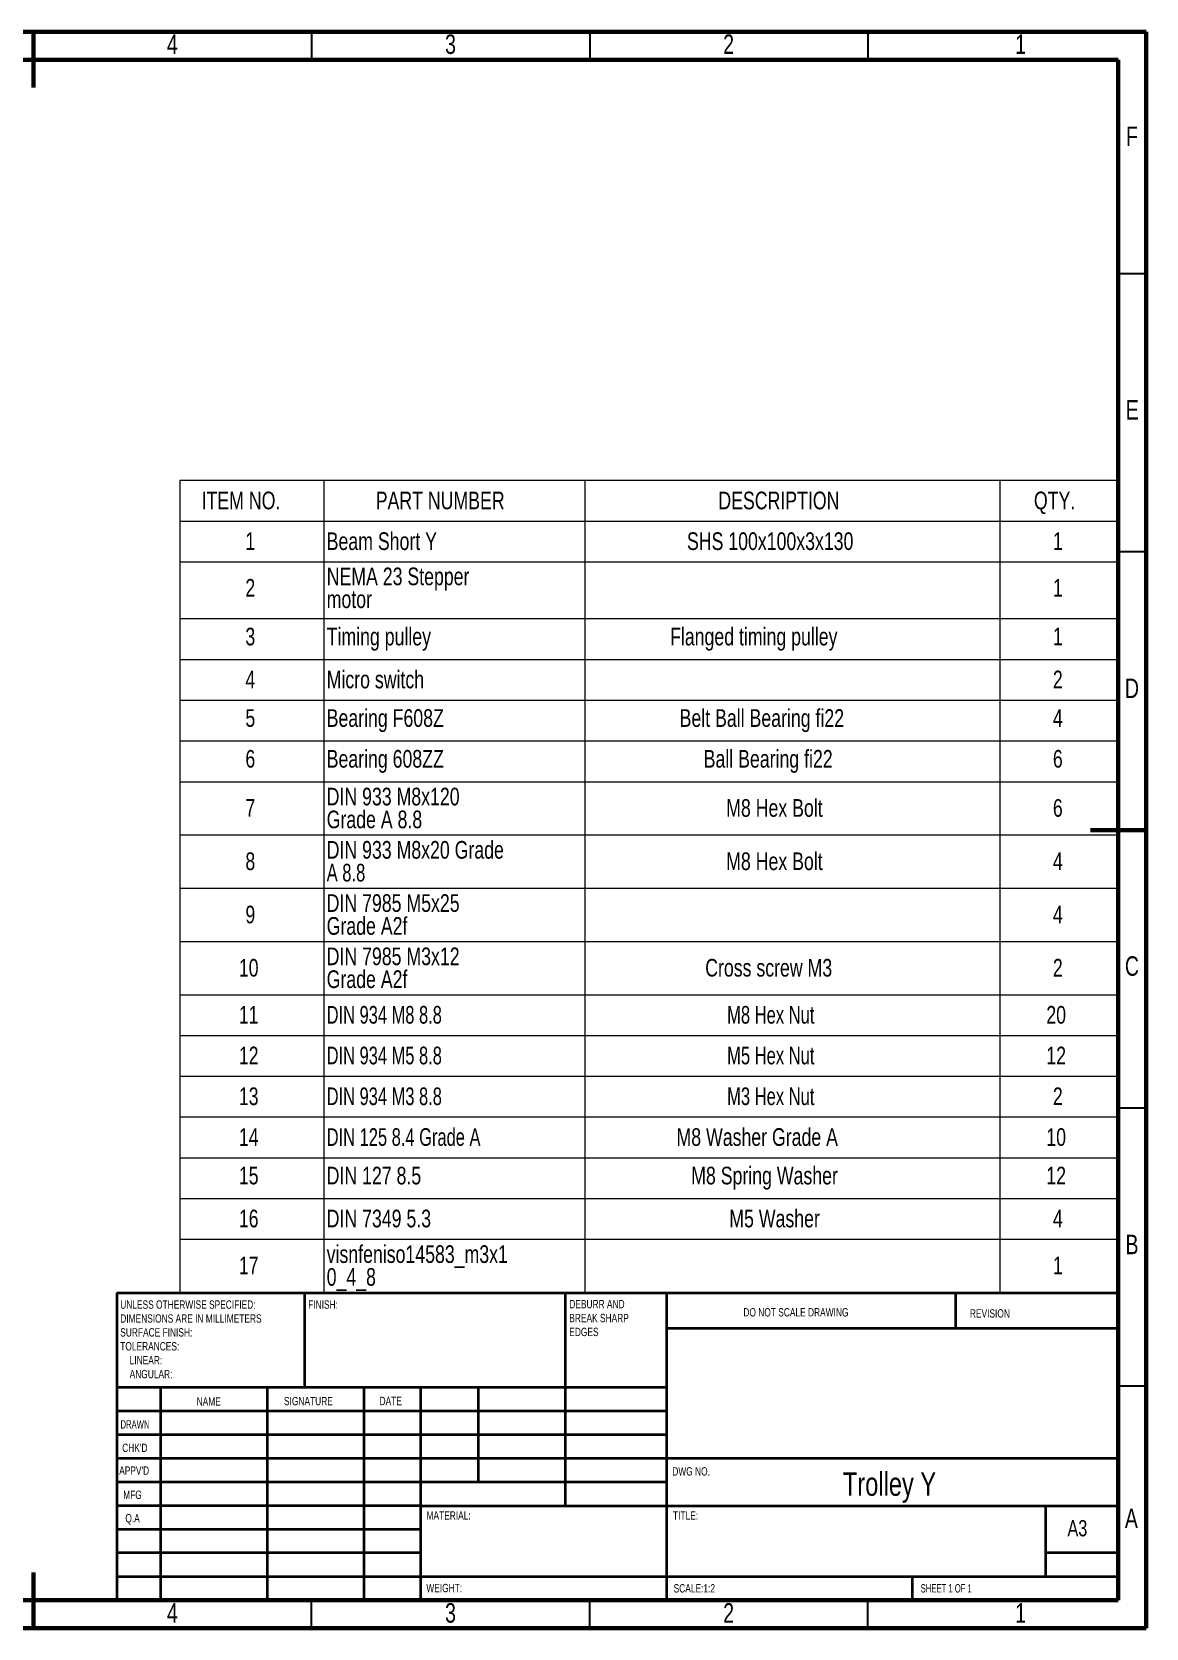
# Model space of a CAD drawing. Header units: millimetres. Extents: x 15 to 415, y 5 to 292.
# Drawn here: x 214.7 to 415, y 5 to 292 of the extents above; entities that cross this region are included whole.
import ezdxf

# ---------------------------------------------------------------- set-up
doc = ezdxf.new("R2010")
doc.units = ezdxf.units.MM
doc.styles.add('SLDTEXTSTYLE0', font='TXT', dxfattribs={"width": 0.75})
doc.styles.add('SLDTEXTSTYLE1', font='TXT', dxfattribs={"width": 0.686449})
doc.styles.add('SLDTEXTSTYLE2', font='TXT', dxfattribs={"width": 0.6875})
doc.styles.add('SLDTEXTSTYLE3', font='TXT', dxfattribs={"width": 0.7})
doc.styles.add('SLDTEXTSTYLE4', font='TXT', dxfattribs={"width": 0.696429})
doc.styles.add('SLDTEXTSTYLE5', font='TXT', dxfattribs={"width": 0.697368})

# ---------------------------------------------------------------- blocks, each defined once
blk = doc.blocks.new('SW_NOTE_0')
at = {"color": 0, "linetype": 'Continuous', "lineweight": 0, "char_height": 1.5, "attachment_point": 1, "style": 'SLDTEXTSTYLE0'}
for s, insert in [('UNLESS OTHERWISE SPECIFIED:', (0, 1.93)), ('DIMENSIONS ARE IN MILLIMETERS', (0, -0.57)), ('TOLERANCES:', (0, -5.57)), ('SURFACE FINISH:', (0, -3.07)), ('LINEAR:', (1.69, -8.07)), ('ANGULAR:', (1.69, -10.57))]:
    blk.add_mtext(s, dxfattribs=dict(at, insert=insert))
blk = doc.blocks.new('SW_NOTE_1')
at = {"color": 0, "linetype": 'Continuous', "lineweight": 0, "char_height": 1.5, "attachment_point": 1, "style": 'SLDTEXTSTYLE0'}
for s, insert in [('DEBURR AND', (0, 1.93)), ('BREAK SHARP', (0, -0.57)), ('EDGES', (0, -3.07))]:
    blk.add_mtext(s, dxfattribs=dict(at, insert=insert))
blk = doc.blocks.new('SW_TABLEANNOTATION_0')
at = {"color": 0, "linetype": 'Continuous', "lineweight": 0}
for p, q in [((0, 0), (0, -146.02)), ((168.81, 0), (0, 0)), ((25.88, 0), (25.88, -7.33)), ((72.76, 0), (72.76, -7.33)), ((147.39, 0), (147.39, -7.33)), ((168.81, -146.02), (168.81, 0)), ((0, -7.33), (168.81, -7.33)), ((25.88, -7.33), (25.88, -146.02)), ((72.76, -7.33), (72.76, -146.02)), ((147.39, -7.33), (147.39, -146.02)), ((0, -14.65), (168.81, -14.65)), ((0, -24.86), (168.81, -24.86)), ((0, -32.19), (168.81, -32.19)), ((0, -39.52), (168.81, -39.52)), ((0, -46.85), (168.81, -46.85)), ((0, -54.17), (168.81, -54.17)), ((0, -63.75), (168.81, -63.75)), ((0, -73.32), (168.81, -73.32)), ((0, -82.9), (168.81, -82.9)), ((0, -92.48), (168.81, -92.48)), ((0, -99.8), (168.81, -99.8)), ((0, -107.13), (168.81, -107.13)), ((0, -114.46), (168.81, -114.46)), ((0, -121.79), (168.81, -121.79)), ((0, -129.11), (168.81, -129.11)), ((0, -136.44), (168.81, -136.44)), ((0, -146.02), (168.81, -146.02))]:
    blk.add_line(p, q, dxfattribs=at)
at = {"color": 0, "linetype": 'Continuous', "lineweight": 0, "attachment_point": 1}
for s, insert, char_height, style in [('ITEM NO.', (3.9, -2.02), 3.175, 'SLDTEXTSTYLE0'), ('PART NUMBER', (35.2, -2.02), 3.175, 'SLDTEXTSTYLE0'), ('DESCRIPTION', (96.79, -2.02), 3.175, 'SLDTEXTSTYLE0'), ('QTY.', (153.52, -2.02), 3.175, 'SLDTEXTSTYLE0'), ('1', (11.77, -9.34), 3.17, 'SLDTEXTSTYLE0'), ('Beam Short Y', (26.38, -9.34), 3.175, 'SLDTEXTSTYLE0'), ('SHS 100x100x3x130', (91.15, -9.34), 3.175, 'SLDTEXTSTYLE0'), ('1', (156.93, -9.34), 3.17, 'SLDTEXTSTYLE0'), ('NEMA 23 Stepper', (26.38, -15.67), 3.175, 'SLDTEXTSTYLE0'), ('2', (11.77, -17.72), 3.17, 'SLDTEXTSTYLE0'), ('motor', (26.38, -19.77), 3.175, 'SLDTEXTSTYLE0'), ('1', (156.93, -17.72), 3.17, 'SLDTEXTSTYLE0'), ('3', (11.77, -26.49), 3.17, 'SLDTEXTSTYLE0'), ('Timing pulley', (26.38, -26.49), 3.175, 'SLDTEXTSTYLE0'), ('Flanged timing pulley', (88.11, -26.49), 3.175, 'SLDTEXTSTYLE0'), ('1', (156.93, -26.49), 3.17, 'SLDTEXTSTYLE0'), ('4', (11.77, -34.21), 3.17, 'SLDTEXTSTYLE0'), ('Micro switch', (26.38, -34.21), 3.175, 'SLDTEXTSTYLE0'), ('2', (156.93, -34.21), 3.17, 'SLDTEXTSTYLE0'), ('5', (11.77, -41.14), 3.17, 'SLDTEXTSTYLE0'), ('Bearing F608Z', (26.38, -41.14), 3.175, 'SLDTEXTSTYLE0'), ('Belt Ball Bearing fi22', (89.83, -41.14), 3.175, 'SLDTEXTSTYLE0'), ('4', (156.93, -41.14), 3.17, 'SLDTEXTSTYLE0'), ('6', (11.77, -48.47), 3.17, 'SLDTEXTSTYLE0'), ('Bearing 608ZZ', (26.38, -48.47), 3.175, 'SLDTEXTSTYLE0'), ('Ball Bearing fi22', (94.15, -48.47), 3.175, 'SLDTEXTSTYLE0'), ('6', (156.93, -48.47), 3.17, 'SLDTEXTSTYLE0'), ('7', (11.77, -57.31), 3.17, 'SLDTEXTSTYLE0'), ('DIN 933 M8x120', (26.38, -55.26), 3.175, 'SLDTEXTSTYLE0'), ('M8 Hex Bolt', (98.2, -57.31), 3.175, 'SLDTEXTSTYLE0'), ('6', (156.93, -57.31), 3.17, 'SLDTEXTSTYLE0'), ('Grade A 8.8', (26.38, -59.37), 3.175, 'SLDTEXTSTYLE0'), ('DIN 933 M8x20 Grade', (26.38, -64.84), 3.175, 'SLDTEXTSTYLE0'), ('8', (11.77, -66.89), 3.17, 'SLDTEXTSTYLE0'), ('M8 Hex Bolt', (98.2, -66.89), 3.175, 'SLDTEXTSTYLE0'), ('4', (156.93, -66.89), 3.17, 'SLDTEXTSTYLE0'), ('A 8.8', (26.38, -68.94), 3.175, 'SLDTEXTSTYLE3'), ('DIN 7985 M5x25', (26.38, -74.41), 3.175, 'SLDTEXTSTYLE0'), ('9', (11.77, -76.47), 3.17, 'SLDTEXTSTYLE0'), ('4', (156.93, -76.47), 3.17, 'SLDTEXTSTYLE0'), ('Grade A2f', (26.38, -78.52), 3.175, 'SLDTEXTSTYLE0'), ('10', (10.59, -86.04), 3.175, 'SLDTEXTSTYLE0'), ('DIN 7985 M3x12', (26.38, -83.99), 3.175, 'SLDTEXTSTYLE0'), ('Cross screw M3', (94.43, -86.04), 3.175, 'SLDTEXTSTYLE0'), ('2', (156.93, -86.04), 3.17, 'SLDTEXTSTYLE0'), ('Grade A2f', (26.38, -88.1), 3.175, 'SLDTEXTSTYLE0'), ('11', (10.59, -94.5), 3.175, 'SLDTEXTSTYLE0'), ('DIN 934 M8 8.8', (26.38, -94.5), 3.175, 'SLDTEXTSTYLE4'), ('M8 Hex Nut', (98.37, -94.5), 3.175, 'SLDTEXTSTYLE3'), ('20', (155.75, -94.5), 3.175, 'SLDTEXTSTYLE0'), ('12', (10.59, -101.82), 3.175, 'SLDTEXTSTYLE0'), ('DIN 934 M5 8.8', (26.38, -101.82), 3.175, 'SLDTEXTSTYLE4'), ('M5 Hex Nut', (98.37, -101.82), 3.175, 'SLDTEXTSTYLE3'), ('12', (155.75, -101.82), 3.175, 'SLDTEXTSTYLE0'), ('13', (10.59, -109.15), 3.175, 'SLDTEXTSTYLE0'), ('DIN 934 M3 8.8', (26.38, -109.15), 3.175, 'SLDTEXTSTYLE4'), ('M3 Hex Nut', (98.37, -109.15), 3.175, 'SLDTEXTSTYLE3'), ('2', (156.93, -109.15), 3.17, 'SLDTEXTSTYLE0'), ('14', (10.59, -116.48), 3.175, 'SLDTEXTSTYLE0'), ('DIN 125 8.4 Grade A', (26.38, -116.48), 3.175, 'SLDTEXTSTYLE5'), ('M8 Washer Grade A', (89.27, -116.48), 3.175, 'SLDTEXTSTYLE0'), ('10', (155.75, -116.48), 3.175, 'SLDTEXTSTYLE0'), ('15', (10.59, -123.41), 3.175, 'SLDTEXTSTYLE0'), ('DIN 127 8.5', (26.38, -123.41), 3.175, 'SLDTEXTSTYLE0'), ('M8 Spring Washer', (91.91, -123.41), 3.175, 'SLDTEXTSTYLE0'), ('12', (155.75, -123.41), 3.175, 'SLDTEXTSTYLE0'), ('16', (10.59, -131.13), 3.175, 'SLDTEXTSTYLE0'), ('DIN 7349 5.3', (26.38, -131.13), 3.175, 'SLDTEXTSTYLE0'), ('M5 Washer', (98.76, -131.13), 3.175, 'SLDTEXTSTYLE0'), ('4', (156.93, -131.13), 3.17, 'SLDTEXTSTYLE0'), ('visnfeniso14583_m3x1', (26.38, -137.53), 3.175, 'SLDTEXTSTYLE0'), ('17', (10.59, -139.58), 3.175, 'SLDTEXTSTYLE0'), ('1', (156.93, -139.58), 3.17, 'SLDTEXTSTYLE0'), ('0_4_8', (26.38, -141.63), 3.175, 'SLDTEXTSTYLE0')]:
    blk.add_mtext(s, dxfattribs=dict(at, insert=insert, char_height=char_height, style=style))

msp = doc.modelspace()

# ---------------------------------------------------------------- linework, layer by layer
at = {"color": 7, "linetype": 'Continuous', "lineweight": 60}
for p, q in [((15, 292), (415, 292)), ((215, 292), (215, 282)), ((415, 292), (415, 5)), ((20, 287), (410, 287)), ((410, 287), (410, 10)), ((415, 148.5), (405, 148.5)), ((410, 65.25), (410, 10)), ((215, 5), (215, 15)), ((410, 10), (20, 10)), ((410, 10), (222.8, 10)), ((415, 5), (15, 5))]:
    msp.add_line(p, q, dxfattribs=at)
at = {"color": 7, "linetype": 'Continuous', "lineweight": 30}
for p, q in [((265, 292), (265, 287)), ((315, 292), (315, 287)), ((365, 292), (365, 287)), ((415, 248.5), (410, 248.5)), ((415, 198.5), (410, 198.5)), ((415, 98.5), (410, 98.5)), ((415, 48.5), (410, 48.5)), ((265, 5), (265, 10)), ((315, 5), (315, 10)), ((365, 5), (365, 10))]:
    msp.add_line(p, q, dxfattribs=at)
at = {"color": 7, "linetype": 'Continuous', "lineweight": 40}
for p, q in [((230, 65.25), (410, 65.25)), ((230, 65.25), (230, 10)), ((263.8, 48.25), (263.8, 65.25)), ((310.6, 65.25), (310.6, 27)), ((328.8, 65.25), (328.8, 10)), ((380.8, 58.88), (380.8, 65.25)), ((410, 58.88), (328.8, 58.88)), ((328.8, 48.25), (230, 48.25)), ((237.8, 48.25), (237.8, 10)), ((256.99, 48.25), (256.99, 10)), ((274.4, 48.25), (274.4, 10)), ((284.6, 10), (284.6, 48.25)), ((295, 31.25), (295, 48.25)), ((328.8, 44), (230, 44)), ((328.8, 39.75), (230, 39.75)), ((410, 35.5), (230, 35.5)), ((328.8, 31.25), (230, 31.25)), ((284.6, 27), (230, 27)), ((284.6, 27), (410, 27)), ((397, 14.25), (397, 27)), ((284.6, 22.75), (230, 22.75)), ((284.6, 18.5), (230, 18.5)), ((410, 18.5), (397, 18.5)), ((230, 14.25), (410, 14.25)), ((373, 10), (373, 14.25))]:
    msp.add_line(p, q, dxfattribs=at)

# ---------------------------------------------------------------- block references
at = {"color": 7, "linetype": 'Continuous', "lineweight": 0}
for name, p in [('SW_TABLEANNOTATION_0', (241.32, 211.36)), ('SW_NOTE_0', (230.59, 61.99)), ('SW_NOTE_1', (311.31, 62.07))]:
    msp.add_blockref(name, p, dxfattribs=at)

# ---------------------------------------------------------------- texts
for s, insert, char_height, attachment_point, style in [('4', (239.96, 291.54), 3.5, 2, 'SLDTEXTSTYLE0'), ('3', (289.96, 291.54), 3.5, 2, 'SLDTEXTSTYLE0'), ('2', (339.96, 291.54), 3.5, 2, 'SLDTEXTSTYLE0'), ('1', (392.46, 291.54), 3.5, 2, 'SLDTEXTSTYLE0'), ('F', (412.46, 274.98), 3.5, 2, 'SLDTEXTSTYLE0'), ('E', (412.51, 225.79), 3.5, 2, 'SLDTEXTSTYLE0'), ('D', (412.46, 175.73), 3.5, 2, 'SLDTEXTSTYLE0'), ('C', (412.46, 125.79), 3.5, 2, 'SLDTEXTSTYLE0'), ('B', (412.47, 75.73), 3.5, 2, 'SLDTEXTSTYLE0'), ('FINISH:', (264.37, 63.92), 1.5, 1, 'SLDTEXTSTYLE0'), ('DO NOT SCALE DRAWING', (342.61, 62.53), 1.5, 1, 'SLDTEXTSTYLE0'), ('REVISION', (383.33, 62.33), 1.5, 1, 'SLDTEXTSTYLE0'), ('NAME', (244.32, 46.5), 1.5, 1, 'SLDTEXTSTYLE0'), ('SIGNATURE', (260.03, 46.56), 1.5, 1, 'SLDTEXTSTYLE0'), ('DATE', (277.21, 46.58), 1.5, 1, 'SLDTEXTSTYLE0'), ('DRAWN', (230.64, 42.38), 1.5, 1, 'SLDTEXTSTYLE1'), ("CHK'D", (230.94, 38.16), 1.5, 1, 'SLDTEXTSTYLE0'), ("APPV'D", (230.4, 34.07), 1.5, 1, 'SLDTEXTSTYLE0'), ('DWG NO.', (329.83, 33.93), 1.5, 1, 'SLDTEXTSTYLE0'), ('Trolley Y', (368.88, 33.02), 4.233, 2, 'SLDTEXTSTYLE0'), ('MFG', (231.12, 29.72), 1.5, 1, 'SLDTEXTSTYLE0'), ('MATERIAL:', (285.65, 25.99), 1.5, 1, 'SLDTEXTSTYLE0'), ('TITLE:', (329.95, 25.99), 1.5, 1, 'SLDTEXTSTYLE0'), ('A', (412.36, 26.48), 3.5, 2, 'SLDTEXTSTYLE0'), ('Q.A', (231.51, 25.5), 1.5, 1, 'SLDTEXTSTYLE0'), ('A3', (400.87, 24.41), 2.91, 1, 'SLDTEXTSTYLE0'), ('WEIGHT:', (285.62, 12.95), 1.499, 1, 'SLDTEXTSTYLE0'), ('SCALE:1:2', (330.07, 12.9), 1.5, 1, 'SLDTEXTSTYLE0'), ('SHEET 1 OF 1', (374.48, 12.9), 1.5, 1, 'SLDTEXTSTYLE2'), ('4', (239.96, 9.48), 3.5, 2, 'SLDTEXTSTYLE0'), ('3', (289.96, 9.48), 3.5, 2, 'SLDTEXTSTYLE0'), ('2', (339.96, 9.48), 3.5, 2, 'SLDTEXTSTYLE0'), ('1', (392.46, 9.48), 3.5, 2, 'SLDTEXTSTYLE0')]:
    msp.add_mtext(s, dxfattribs=dict(at, insert=insert, char_height=char_height, attachment_point=attachment_point, style=style))

doc.saveas('drawing.dxf')
